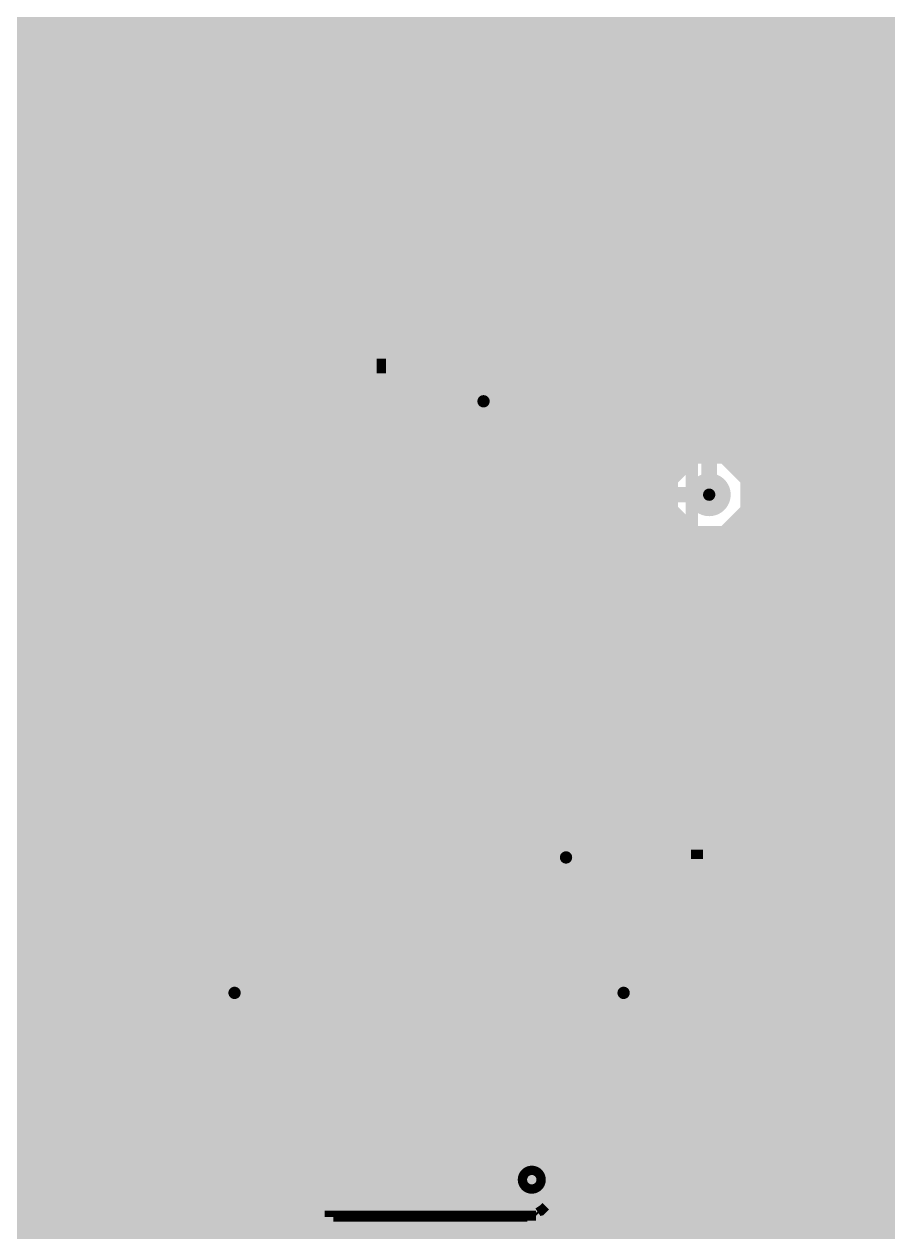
# Model space of a CAD drawing. Extents: x -5 to 208, y -5 to 206.
# Drawn here: x 129.92 to 144.01, y 145.33 to 165.03 of the extents above; entities that cross this region are included whole.
import ezdxf

# ---------------------------------------------------------------- set-up
doc = ezdxf.new("R2010")
doc.units = 0
doc.header["$MEASUREMENT"] = 0
doc.layers.get('0').update_dxf_attribs({"linetype": 'CONTINUOUS'})
for name, color, linetype in [('22-301-0_BOT', 7, 'CONTINUOUS'), ('22-301-0_DRD', 7, 'CONTINUOUS'), ('22-301-0_IN1', 1, 'CONTINUOUS'), ('22-301-0_IN2', 4, 'CONTINUOUS'), ('22-301-0_SMT', 5, 'CONTINUOUS'), ('22-301-0_SST', 10, 'CONTINUOUS'), ('22-301-0_TOP', 14, 'CONTINUOUS'), ('THRUHOLE_TAP', 11, 'CONTINUOUS')]:
    doc.layers.add(name, color=color, linetype=linetype)

# ---------------------------------------------------------------- blocks, each defined once
blk = doc.blocks.new('ROUND_66')
at = {"const_width": 0.35052}
blk.add_lwpolyline([(-0.17526, 0, 1), (0.17526, 0, 1)], format="xyb", close=True, dxfattribs=at)
blk = doc.blocks.new('ROUND_69')
at = {"const_width": 0.35052}
blk.add_lwpolyline([(-0.17526, 0, 1), (0.17526, 0, 1)], format="xyb", close=True, dxfattribs=at)
blk = doc.blocks.new('ROUND_70')
at = {"const_width": 0.35052}
blk.add_lwpolyline([(-0.17526, 0, 1), (0.17526, 0, 1)], format="xyb", close=True, dxfattribs=at)
blk = doc.blocks.new('RECTANGLE_4')
blk.add_solid([(0.63627, 0.51308), (0.63627, -0.51308), (-0.63627, 0.51308), (-0.63627, -0.51308)])
blk = doc.blocks.new('RECTANGLE_6')
blk.add_solid([(0.4826, 0.4064), (0.4826, -0.4064), (-0.4826, 0.4064), (-0.4826, -0.4064)])
blk = doc.blocks.new('RECTANGLE_10')
blk.add_solid([(0.9017, 0.508), (0.9017, -0.508), (-0.9017, 0.508), (-0.9017, -0.508)])
blk = doc.blocks.new('RECTANGLE_19')
blk.add_solid([(1.3716, 1.0795), (1.3716, -1.0795), (-1.3716, 1.0795), (-1.3716, -1.0795)])
blk = doc.blocks.new('RECTANGLE_25')
blk.add_solid([(1.5494, 1.14935), (1.5494, -1.14935), (-1.5494, 1.14935), (-1.5494, -1.14935)])
blk = doc.blocks.new('SQUARE_34')
blk.add_solid([(0.25019, 0.25019), (0.25019, -0.25019), (-0.25019, 0.25019), (-0.25019, -0.25019)])
blk = doc.blocks.new('RECTANGLE_37')
blk.add_solid([(0.508, 0.635), (0.508, -0.635), (-0.508, 0.635), (-0.508, -0.635)])
blk = doc.blocks.new('RECTANGLE_47')
blk.add_solid([(0.44958, 0.65024), (0.44958, -0.65024), (-0.44958, 0.65024), (-0.44958, -0.65024)])
blk = doc.blocks.new('ROUND_74')
at = {"const_width": 0.10033}
blk.add_lwpolyline([(-0.050164, 0, 1), (0.050164, 0, 1)], format="xyb", close=True, dxfattribs=at)

msp = doc.modelspace()

# ---------------------------------------------------------------- linework, layer by layer
at = {"layer": '22-301-0_BOT', "const_width": 0.254}
msp.add_lwpolyline([(141.097, 168.275), (141.097, 157.353)], dxfattribs=at)
at = {"layer": '22-301-0_DRD', "const_width": 0.254}
for points in [[(137.16, 159.512), (136.779, 159.131)], [(137.668, 159.512), (137.16, 159.512)], [(138.049, 159.131), (137.668, 159.512)], [(136.779, 159.131), (136.779, 158.623)], [(138.049, 158.623), (138.049, 159.131)], [(136.779, 158.623), (137.16, 158.242)], [(137.668, 158.242), (138.049, 158.623)], [(137.16, 158.242), (137.668, 158.242)], [(140.843, 157.988), (140.462, 157.607)], [(141.351, 157.988), (140.843, 157.988)], [(141.732, 157.607), (141.351, 157.988)], [(140.462, 157.607), (140.462, 157.099)], [(141.732, 157.099), (141.732, 157.607)], [(140.462, 157.099), (140.843, 156.718)], [(141.351, 156.718), (141.732, 157.099)], [(140.843, 156.718), (141.351, 156.718)], [(138.5062, 152.0698), (138.1252, 151.6888)], [(138.5062, 152.0698), (138.1252, 151.6888)], [(138.5062, 152.0698), (138.1252, 151.6888)], [(139.0142, 152.0698), (138.5062, 152.0698)], [(139.0142, 152.0698), (138.5062, 152.0698)], [(139.0142, 152.0698), (138.5062, 152.0698)], [(139.3952, 151.6888), (139.0142, 152.0698)], [(139.3952, 151.6888), (139.0142, 152.0698)], [(139.3952, 151.6888), (139.0142, 152.0698)], [(138.1252, 151.6888), (138.1252, 151.1808)], [(138.1252, 151.6888), (138.1252, 151.1808)], [(138.1252, 151.6888), (138.1252, 151.1808)], [(139.3952, 151.1808), (139.3952, 151.6888)], [(139.3952, 151.1808), (139.3952, 151.6888)], [(139.3952, 151.1808), (139.3952, 151.6888)], [(138.1252, 151.1808), (138.5062, 150.7998)], [(138.1252, 151.1808), (138.5062, 150.7998)], [(138.1252, 151.1808), (138.5062, 150.7998)], [(139.0142, 150.7998), (139.3952, 151.1808)], [(139.0142, 150.7998), (139.3952, 151.1808)], [(139.0142, 150.7998), (139.3952, 151.1808)], [(138.5062, 150.7998), (139.0142, 150.7998)], [(138.5062, 150.7998), (139.0142, 150.7998)], [(138.5062, 150.7998), (139.0142, 150.7998)], [(133.096, 149.86), (132.715, 149.479)], [(133.096, 149.86), (132.715, 149.479)], [(133.604, 149.86), (133.096, 149.86)], [(133.604, 149.86), (133.096, 149.86)], [(133.985, 149.479), (133.604, 149.86)], [(133.985, 149.479), (133.604, 149.86)], [(139.446, 149.86), (139.065, 149.479)], [(139.446, 149.86), (139.065, 149.479)], [(139.954, 149.86), (139.446, 149.86)], [(139.954, 149.86), (139.446, 149.86)], [(140.335, 149.479), (139.954, 149.86)], [(140.335, 149.479), (139.954, 149.86)], [(132.715, 149.479), (132.715, 148.971)], [(132.715, 149.479), (132.715, 148.971)], [(133.985, 148.971), (133.985, 149.479)], [(133.985, 148.971), (133.985, 149.479)], [(139.065, 149.479), (139.065, 148.971)], [(139.065, 149.479), (139.065, 148.971)], [(140.335, 148.971), (140.335, 149.479)], [(140.335, 148.971), (140.335, 149.479)], [(132.715, 148.971), (133.096, 148.59)], [(132.715, 148.971), (133.096, 148.59)], [(133.604, 148.59), (133.985, 148.971)], [(133.604, 148.59), (133.985, 148.971)], [(139.065, 148.971), (139.446, 148.59)], [(139.065, 148.971), (139.446, 148.59)], [(139.954, 148.59), (140.335, 148.971)], [(139.954, 148.59), (140.335, 148.971)], [(133.096, 148.59), (133.604, 148.59)], [(133.096, 148.59), (133.604, 148.59)], [(139.446, 148.59), (139.954, 148.59)], [(139.446, 148.59), (139.954, 148.59)]]:
    msp.add_lwpolyline(points, dxfattribs=at)
at = {"layer": '22-301-0_IN1', "const_width": 0.254}
for points in [[(129.921, 166.37), (129.921, 130.61188)], [(130.1496, 166.37), (130.1496, 130.55346)], [(130.3782, 166.37), (130.3782, 130.44678)], [(130.6068, 166.37), (130.6068, 130.27914)], [(130.8354, 166.37), (130.8354, 130.00482)], [(131.064, 166.37), (131.064, 121.412)], [(131.2926, 166.37), (131.2926, 121.412)], [(131.5212, 166.37), (131.5212, 136.65708)], [(131.7498, 166.37), (131.7498, 136.86536)], [(131.9784, 166.37), (131.9784, 136.94156)], [(132.207, 166.37), (132.207, 136.93902)], [(132.4356, 166.37), (132.4356, 136.85012)], [(132.6642, 166.37), (132.6642, 136.61898)], [(132.8928, 166.37), (132.8928, 130.58902)], [(133.1214, 166.37), (133.1214, 130.62458)], [(133.35, 166.37), (133.35, 130.62204)], [(133.5786, 166.37), (133.5786, 130.57632)], [(133.8072, 166.37), (133.8072, 130.48742)], [(134.0358, 166.37), (134.0358, 130.3401)], [(134.2644, 166.37), (134.2644, 130.10896)], [(134.493, 166.37), (134.493, 129.64414)], [(134.7216, 166.37), (134.7216, 121.412)], [(134.9502, 166.37), (134.9502, 121.412)], [(135.1788, 166.37), (135.1788, 121.412)], [(135.4074, 166.37), (135.4074, 129.5654)], [(135.636, 166.37), (135.636, 130.08356)], [(135.8646, 166.37), (135.8646, 136.43102)], [(136.0932, 166.37), (136.0932, 136.79678)], [(136.3218, 166.37), (136.3218, 136.9187)], [(136.5504, 166.37), (136.5504, 136.94918)], [(136.779, 166.37), (136.779, 136.90092)], [(137.0076, 166.37), (137.0076, 136.74852)], [(137.2362, 166.37), (137.2362, 130.52044)], [(137.4648, 166.37), (137.4648, 130.39344)], [(137.6934, 166.37), (137.6934, 130.19278)], [(137.922, 166.37), (137.922, 129.8448)], [(138.1506, 166.37), (138.1506, 121.412)], [(138.3792, 166.37), (138.3792, 121.412)], [(138.6078, 166.37), (138.6078, 121.412)], [(138.8364, 166.37), (138.8364, 121.412)], [(139.065, 166.37), (139.065, 121.412)], [(139.2936, 166.37), (139.2936, 121.412)], [(139.5222, 166.37), (139.5222, 121.412)], [(139.7508, 166.37), (139.7508, 121.412)], [(139.9794, 166.37), (139.9794, 121.412)], [(140.208, 166.37), (140.208, 121.412)], [(140.4366, 166.37), (140.4366, 157.51302)], [(140.6652, 166.37), (140.6652, 157.87878)], [(140.8938, 166.37), (140.8938, 158.0007)], [(141.1224, 166.37), (141.1224, 158.03118)], [(141.351, 166.37), (141.351, 157.98292)], [(141.5796, 166.37), (141.5796, 157.83052)], [(141.8082, 166.37), (141.8082, 121.412)], [(142.0368, 166.37), (142.0368, 121.412)], [(142.2654, 166.37), (142.2654, 121.412)], [(142.494, 166.37), (142.494, 121.412)], [(142.7226, 166.37), (142.7226, 121.412)], [(142.9512, 166.37), (142.9512, 121.412)], [(143.1798, 166.37), (143.1798, 121.412)], [(143.4084, 166.37), (143.4084, 121.412)], [(143.637, 166.37), (143.637, 121.412)], [(143.8656, 166.37), (143.8656, 121.412)], [(144.0942, 166.37), (144.0942, 121.412)], [(176.149, 165.0746), (93.71076, 165.0746)], [(176.149, 164.846), (107.5563, 164.846)], [(176.149, 164.6174), (107.85856, 164.6174)], [(176.149, 164.3888), (107.97032, 164.3888)], [(203.23302, 164.1602), (107.99318, 164.1602)], [(203.00188, 163.9316), (107.93476, 163.9316)], [(202.91298, 163.703), (107.76712, 163.703)], [(202.9079, 163.4744), (80.645, 163.4744)], [(202.98664, 163.2458), (80.645, 163.2458)], [(203.19238, 163.0172), (80.645, 163.0172)], [(204.47, 162.7886), (80.645, 162.7886)], [(204.47, 162.56), (80.645, 162.56)], [(204.47, 162.3314), (80.645, 162.3314)], [(204.47, 162.1028), (80.645, 162.1028)], [(204.47, 161.8742), (80.645, 161.8742)], [(204.47, 161.6456), (80.645, 161.6456)], [(204.47, 161.417), (80.645, 161.417)], [(204.47, 161.1884), (80.645, 161.1884)], [(204.47, 160.9598), (116.08308, 160.9598)], [(204.47, 160.7312), (121.88698, 160.7312)], [(204.47, 160.5026), (122.11812, 160.5026)], [(204.47, 160.274), (122.20702, 160.274)], [(204.47, 160.0454), (122.20956, 160.0454)], [(204.47, 159.8168), (122.13336, 159.8168)], [(204.47, 159.5882), (121.92508, 159.5882)], [(204.47, 159.3596), (80.645, 159.3596)], [(204.47, 159.131), (91.1733, 159.131)], [(204.47, 158.9024), (91.47556, 158.9024)], [(191.38138, 158.6738), (116.1923, 158.6738)], [(191.17564, 158.4452), (116.50726, 158.4452)], [(191.0969, 158.2166), (116.69522, 158.2166)], [(140.85316, 157.988), (116.81714, 157.988)], [(191.10198, 157.988), (141.3383, 157.988)], [(140.5509, 157.7594), (116.88572, 157.7594)], [(191.19088, 157.7594), (141.64056, 157.7594)], [(140.43914, 157.5308), (116.91366, 157.5308)], [(191.42202, 157.5308), (141.75232, 157.5308)], [(140.41882, 157.3022), (116.9035, 157.3022)], [(140.4366, 157.19044), (140.4366, 121.412)], [(204.47, 157.3022), (141.77518, 157.3022)], [(140.47724, 157.0736), (116.8527, 157.0736)], [(204.47, 157.0736), (141.71676, 157.0736)], [(140.64488, 156.845), (116.75618, 156.845)], [(140.6652, 156.82722), (140.6652, 121.412)], [(141.351, 156.72308), (141.351, 121.412)], [(204.47, 156.845), (141.54912, 156.845)], [(141.5796, 156.87294), (141.5796, 121.412)], [(204.47, 156.6164), (119.03964, 156.6164)], [(140.8938, 156.70276), (140.8938, 121.412)], [(141.1224, 156.67228), (141.1224, 121.412)], [(204.47, 156.3878), (119.22506, 156.3878)], [(204.47, 156.1592), (119.29364, 156.1592)], [(204.47, 155.9306), (119.28094, 155.9306)], [(204.47, 155.702), (119.18188, 155.702)], [(204.47, 155.4734), (118.91772, 155.4734)], [(204.47, 155.2448), (116.88064, 155.2448)], [(204.47, 155.0162), (116.91366, 155.0162)], [(204.47, 154.7876), (116.90604, 154.7876)], [(204.47, 154.559), (116.86032, 154.559)], [(204.47, 154.3304), (116.76888, 154.3304)], [(204.47, 154.1018), (116.6241, 154.1018)], [(204.47, 153.8732), (116.39042, 153.8732)], [(204.47, 153.6446), (115.93576, 153.6446)], [(204.47, 153.416), (106.7943, 153.416)], [(204.47, 153.1874), (80.645, 153.1874)], [(204.47, 152.9588), (80.645, 152.9588)], [(204.47, 152.7302), (80.645, 152.7302)], [(204.47, 152.5016), (111.09452, 152.5016)], [(204.47, 152.273), (111.24692, 152.273)], [(204.47, 152.0444), (111.29518, 152.0444)], [(204.47, 151.8158), (111.2647, 151.8158)], [(204.47, 151.5872), (111.14278, 151.5872)], [(204.47, 151.3586), (110.77702, 151.3586)], [(204.47, 151.13), (96.95688, 151.13)], [(204.47, 150.9014), (97.05594, 150.9014)], [(204.47, 150.6728), (97.06864, 150.6728)], [(204.47, 150.4442), (97.00006, 150.4442)], [(204.47, 150.2156), (118.71452, 150.2156)], [(204.47, 149.987), (118.86692, 149.987)], [(204.47, 149.7584), (118.91518, 149.7584)], [(204.47, 149.5298), (118.8847, 149.5298)], [(204.47, 149.3012), (118.76278, 149.3012)], [(204.47, 149.0726), (118.39702, 149.0726)], [(204.47, 148.844), (117.63502, 148.844)], [(204.47, 148.6154), (117.54612, 148.6154)], [(204.47, 148.3868), (117.31498, 148.3868)], [(204.47, 148.1582), (111.29518, 148.1582)], [(204.47, 147.9296), (120.74652, 147.9296)], [(204.47, 147.701), (120.89892, 147.701)], [(204.47, 147.4724), (120.94718, 147.4724)], [(204.47, 147.2438), (120.9167, 147.2438)], [(204.47, 147.0152), (120.79478, 147.0152)], [(204.47, 146.7866), (120.42902, 146.7866)], [(204.47, 146.558), (113.82502, 146.558)], [(204.47, 146.3294), (119.92102, 146.3294)], [(204.47, 146.1008), (120.28678, 146.1008)], [(204.47, 145.8722), (120.4087, 145.8722)], [(204.47, 145.6436), (120.43918, 145.6436)], [(204.47, 145.415), (120.39092, 145.415)]]:
    msp.add_lwpolyline(points, dxfattribs=at)
for points in [[(141.097, 158.03372, 0.4142136), (140.41628, 157.353)], [(141.77772, 157.353, 0.4142136), (141.097, 158.03372)], [(140.41628, 157.353, 0.4142136), (141.097, 156.67228)], [(141.097, 156.67228, 0.4142136), (141.77772, 157.353)]]:
    msp.add_lwpolyline(points, format="xyb", dxfattribs=at)
at = {"layer": '22-301-0_IN2', "const_width": 0.254}
for points in [[(107.315, 164.211), (114.173, 164.211), (114.681, 164.719), (164.465, 164.719), (166.37, 166.624), (168.402, 166.624)], [(203.33716, 164.211), (114.81816, 164.211)], [(164.465, 164.2618), (114.86896, 164.2618)], [(129.921, 164.2618), (129.921, 130.61188)], [(130.1496, 164.2618), (130.1496, 130.55346)], [(130.3782, 164.2618), (130.3782, 130.44678)], [(130.6068, 164.2618), (130.6068, 130.27914)], [(130.8354, 164.2618), (130.8354, 130.00482)], [(131.064, 164.2618), (131.064, 121.539)], [(131.2926, 164.2618), (131.2926, 121.539)], [(131.5212, 164.2618), (131.5212, 136.65708)], [(131.7498, 164.2618), (131.7498, 136.86536)], [(131.9784, 164.2618), (131.9784, 136.94156)], [(132.207, 164.2618), (132.207, 136.93902)], [(132.4356, 164.2618), (132.4356, 136.85012)], [(132.6642, 164.2618), (132.6642, 136.61898)], [(132.8928, 164.2618), (132.8928, 130.58902)], [(133.1214, 164.2618), (133.1214, 130.62458)], [(133.35, 164.2618), (133.35, 130.62204)], [(133.5786, 164.2618), (133.5786, 130.57632)], [(133.8072, 164.2618), (133.8072, 130.48742)], [(134.0358, 164.2618), (134.0358, 130.3401)], [(134.2644, 164.2618), (134.2644, 130.10896)], [(134.493, 164.2618), (134.493, 129.64414)], [(134.7216, 164.2618), (134.7216, 121.539)], [(134.9502, 164.2618), (134.9502, 121.539)], [(135.1788, 164.2618), (135.1788, 121.539)], [(135.4074, 164.2618), (135.4074, 129.5654)], [(135.636, 164.2618), (135.636, 130.08356)], [(135.8646, 164.2618), (135.8646, 136.43102)], [(136.0932, 164.2618), (136.0932, 136.79678)], [(136.3218, 164.2618), (136.3218, 136.9187)], [(136.5504, 164.2618), (136.5504, 136.94918)], [(136.779, 164.2618), (136.779, 136.90092)], [(137.0076, 164.2618), (137.0076, 136.74852)], [(137.2362, 164.2618), (137.2362, 130.52044)], [(137.4648, 164.2618), (137.4648, 130.39344)], [(137.6934, 164.2618), (137.6934, 130.19278)], [(137.922, 164.2618), (137.922, 129.8448)], [(138.1506, 164.2618), (138.1506, 121.539)], [(138.3792, 164.2618), (138.3792, 121.539)], [(138.6078, 164.2618), (138.6078, 121.539)], [(138.8364, 164.2618), (138.8364, 121.539)], [(139.065, 164.2618), (139.065, 121.539)], [(139.2936, 164.2618), (139.2936, 121.539)], [(139.5222, 164.2618), (139.5222, 121.539)], [(139.7508, 164.2618), (139.7508, 121.539)], [(139.9794, 164.2618), (139.9794, 121.539)], [(140.208, 164.2618), (140.208, 121.539)], [(140.4366, 164.2618), (140.4366, 157.51302)], [(140.6652, 164.2618), (140.6652, 157.87878)], [(140.8938, 164.2618), (140.8938, 158.0007)], [(141.1224, 164.2618), (141.1224, 158.03118)], [(141.351, 164.2618), (141.351, 157.98292)], [(141.5796, 164.2618), (141.5796, 157.83052)], [(141.8082, 164.2618), (141.8082, 121.539)], [(142.0368, 164.2618), (142.0368, 121.539)], [(142.2654, 164.2618), (142.2654, 121.539)], [(142.494, 164.2618), (142.494, 121.539)], [(142.7226, 164.2618), (142.7226, 121.539)], [(142.9512, 164.2618), (142.9512, 121.539)], [(143.1798, 164.2618), (143.1798, 121.539)], [(143.4084, 164.2618), (143.4084, 121.539)], [(143.637, 164.2618), (143.637, 121.539)], [(143.8656, 164.2618), (143.8656, 121.539)], [(144.0942, 164.2618), (144.0942, 121.539)], [(203.0349, 163.9824), (114.58956, 163.9824)], [(202.92314, 163.7538), (114.173, 163.7538)], [(202.90282, 163.5252), (93.17736, 163.5252)], [(202.96124, 163.2966), (92.94876, 163.2966)], [(203.12888, 163.068), (92.72016, 163.068)], [(204.47, 162.8394), (92.49156, 162.8394)], [(204.47, 162.6108), (92.26296, 162.6108)], [(204.47, 162.3822), (92.03436, 162.3822)], [(204.47, 162.1536), (91.80576, 162.1536)], [(204.47, 161.925), (91.57716, 161.925)], [(204.47, 161.6964), (91.34856, 161.6964)], [(204.47, 161.4678), (91.11996, 161.4678)], [(204.47, 161.2392), (90.97264, 161.2392)], [(204.47, 161.0106), (115.99672, 161.0106)], [(204.47, 160.782), (121.7803, 160.782)], [(204.47, 160.5534), (122.08256, 160.5534)], [(204.47, 160.3248), (122.19432, 160.3248)], [(204.47, 160.0962), (122.21718, 160.0962)], [(204.47, 159.8676), (122.15876, 159.8676)], [(204.47, 159.639), (121.99112, 159.639)], [(204.47, 159.4104), (121.44756, 159.4104)], [(204.47, 159.1818), (121.031, 159.1818)], [(204.47, 158.9532), (117.40896, 158.9532)], [(191.46774, 158.7246), (117.63756, 158.7246)], [(191.20612, 158.496), (117.86616, 158.496)], [(191.10706, 158.2674), (118.09476, 158.2674)], [(191.09436, 158.0388), (118.32336, 158.0388)], [(140.59408, 157.8102), (118.55196, 157.8102)], [(191.16294, 157.8102), (141.59992, 157.8102)], [(140.45692, 157.5816), (118.78056, 157.5816)], [(191.34836, 157.5816), (141.73708, 157.5816)], [(140.41628, 157.353), (118.99646, 157.353)], [(204.47, 157.353), (141.77772, 157.353)], [(140.45692, 157.1244), (119.0752, 157.1244)], [(140.4366, 157.19044), (140.4366, 121.539)], [(204.47, 157.1244), (141.73708, 157.1244)], [(140.59408, 156.8958), (119.0752, 156.8958)], [(140.6652, 156.82722), (140.6652, 121.539)], [(141.351, 156.72308), (141.351, 121.539)], [(141.5796, 156.87294), (141.5796, 121.539)], [(204.47, 156.8958), (141.59992, 156.8958)], [(204.47, 156.6672), (119.0752, 156.6672)], [(140.8938, 156.70276), (140.8938, 121.539)], [(141.1224, 156.67228), (141.1224, 121.539)], [(204.47, 156.4386), (119.19712, 156.4386)], [(204.47, 156.21), (119.28602, 156.21)], [(204.47, 155.9814), (119.28856, 155.9814)], [(204.47, 155.7528), (119.21236, 155.7528)], [(204.47, 155.5242), (119.00408, 155.5242)], [(204.47, 155.2956), (116.86794, 155.2956)], [(204.47, 155.067), (116.90858, 155.067)], [(204.47, 154.8384), (116.91112, 154.8384)], [(204.47, 154.6098), (116.87556, 154.6098)], [(204.47, 154.3812), (116.79428, 154.3812)], [(204.47, 154.1526), (116.6622, 154.1526)], [(204.47, 153.924), (116.45392, 153.924)], [(204.47, 153.6954), (116.08308, 153.6954)], [(204.47, 153.4668), (111.69396, 153.4668)], [(204.47, 153.2382), (111.46536, 153.2382)], [(204.47, 153.0096), (111.23676, 153.0096)], [(204.47, 152.781), (111.00816, 152.781)], [(204.47, 152.5524), (111.03864, 152.5524)], [(204.47, 152.3238), (111.22406, 152.3238)], [(204.47, 152.0952), (111.29264, 152.0952)], [(204.47, 151.8666), (111.27994, 151.8666)], [(204.47, 151.638), (111.18088, 151.638)], [(204.47, 151.4094), (110.91672, 151.4094)], [(204.47, 151.1808), (98.73996, 151.1808)], [(204.47, 150.9522), (98.51136, 150.9522)], [(204.47, 150.7236), (98.28276, 150.7236)], [(204.47, 150.495), (118.12016, 150.495)], [(204.47, 150.2664), (118.65864, 150.2664)], [(204.47, 150.0378), (118.84406, 150.0378)], [(204.47, 149.8092), (118.91264, 149.8092)], [(204.47, 149.5806), (118.89994, 149.5806)], [(204.47, 149.352), (118.80088, 149.352)], [(204.47, 149.1234), (118.53672, 149.1234)], [(204.47, 148.8948), (117.64264, 148.8948)], [(204.47, 148.6662), (117.57406, 148.6662)], [(204.47, 148.4376), (117.38864, 148.4376)], [(204.47, 148.209), (111.29772, 148.209)], [(204.47, 147.9804), (120.69064, 147.9804)], [(204.47, 147.7518), (120.87606, 147.7518)], [(204.47, 147.5232), (120.94464, 147.5232)], [(204.47, 147.2946), (120.93194, 147.2946)], [(204.47, 147.066), (120.83288, 147.066)], [(204.47, 146.8374), (120.56872, 146.8374)], [(204.47, 146.6088), (120.07596, 146.6088)], [(204.47, 146.3802), (119.84736, 146.3802)], [(204.47, 146.1516), (120.23852, 146.1516)], [(204.47, 145.923), (120.39092, 145.923)], [(204.47, 145.6944), (120.43918, 145.6944)], [(204.47, 145.4658), (120.4087, 145.4658)], [(204.47, 145.2372), (120.28678, 145.2372)]]:
    msp.add_lwpolyline(points, dxfattribs=at)
for points in [[(141.097, 158.03372, 0.4142136), (140.41628, 157.353)], [(141.77772, 157.353, 0.4142136), (141.097, 158.03372)], [(140.41628, 157.353, 0.4142136), (141.097, 156.67228)], [(141.097, 156.67228, 0.4142136), (141.77772, 157.353)]]:
    msp.add_lwpolyline(points, format="xyb", dxfattribs=at)
at = {"layer": '22-301-0_SMT', "const_width": 0.254}
for points in [[(141.1605, 151.34082), (141.1605, 149.03958)], [(141.859, 151.34082), (141.1605, 151.34082)], [(141.2621, 151.34082), (141.2621, 149.03958)], [(141.4907, 151.34082), (141.4907, 149.03958)], [(141.7193, 151.34082), (141.7193, 149.03958)], [(141.859, 151.34082), (141.859, 150.04034)], [(141.859, 151.19858), (141.1605, 151.19858)], [(141.859, 150.96998), (141.1605, 150.96998)], [(141.859, 150.74138), (141.1605, 150.74138)], [(141.859, 150.51278), (141.1605, 150.51278)], [(141.859, 150.28418), (141.1605, 150.28418)], [(141.859, 150.05558), (141.1605, 150.05558)], [(142.85976, 150.04034), (141.859, 150.04034)], [(141.9479, 150.04034), (141.9479, 149.03958)], [(142.1765, 150.04034), (142.1765, 149.03958)], [(142.4051, 150.04034), (142.4051, 149.03958)], [(142.6337, 150.04034), (142.6337, 149.03958)], [(142.85976, 150.04034), (142.85976, 149.03958)], [(142.85976, 149.82698), (141.1605, 149.82698)], [(142.85976, 149.59838), (141.1605, 149.59838)], [(142.85976, 149.36978), (141.1605, 149.36978)], [(142.85976, 149.14118), (141.1605, 149.14118)], [(142.85976, 149.03958), (141.1605, 149.03958)], [(142.85976, 148.14042), (141.1605, 148.14042), (141.1605, 145.83918)], [(141.2621, 148.14042), (141.2621, 145.83918)], [(141.4907, 148.14042), (141.4907, 145.83918)], [(141.7193, 148.14042), (141.7193, 145.83918)], [(141.9479, 148.14042), (141.9479, 147.13966)], [(142.1765, 148.14042), (142.1765, 147.13966)], [(142.4051, 148.14042), (142.4051, 147.13966)], [(142.6337, 148.14042), (142.6337, 147.13966)], [(142.85976, 148.14042), (142.85976, 147.13966)], [(142.85976, 147.99818), (141.1605, 147.99818)], [(142.85976, 147.76958), (141.1605, 147.76958)], [(142.85976, 147.54098), (141.1605, 147.54098)], [(142.85976, 147.31238), (141.1605, 147.31238)], [(141.859, 147.08378), (141.1605, 147.08378)], [(141.859, 147.13966), (141.859, 145.83918)], [(142.85976, 147.13966), (141.859, 147.13966)], [(141.859, 146.85518), (141.1605, 146.85518)], [(141.859, 146.62658), (141.1605, 146.62658)], [(141.859, 146.39798), (141.1605, 146.39798)], [(141.859, 146.16938), (141.1605, 146.16938)], [(141.859, 145.94078), (141.1605, 145.94078)], [(141.859, 145.83918), (141.1605, 145.83918)]]:
    msp.add_lwpolyline(points, dxfattribs=at)
at = {"layer": '22-301-0_SST'}
for points, const_width in [([(132.4864, 162.179), (132.4864, 165.989), (135.509, 165.989), (135.509, 161.6456), (133.0198, 161.6456), (132.4864, 162.179)], 0.20066), ([(142.94866, 164.28466), (143.96466, 164.28466), (143.96466, 163.81222)], 0.1524), ([(143.45666, 163.92906), (143.45666, 164.28466)], 0.1524), ([(143.45666, 163.44646), (143.45666, 163.09086), (143.62684, 162.97402), (143.79448, 162.97402), (143.96466, 163.09086), (143.96466, 163.44646), (142.94866, 163.44646)], 0.1524), ([(143.45666, 163.15182), (142.94866, 162.97402)], 0.1524), ([(143.11884, 162.60826), (142.94866, 162.49142), (142.94866, 162.25266), (143.11884, 162.13582), (143.28648, 162.13582), (143.62684, 162.37204), (143.96466, 162.13582), (143.96466, 162.60826)], 0.1524), ([(130.28676, 161.3662), (130.28676, 161.0106), (130.45694, 160.89122), (130.62712, 160.89122), (130.79476, 161.0106), (130.79476, 161.3662), (129.77876, 161.3662)], 0.1524), ([(136.25576, 161.3662), (136.25576, 161.0106), (136.42594, 160.89122), (136.59612, 160.89122), (136.76376, 161.0106), (136.76376, 161.3662), (135.74776, 161.3662)], 0.1524), ([(130.28676, 161.06902), (129.77876, 160.89122)], 0.1524), ([(136.25576, 161.06902), (135.74776, 160.89122)], 0.1524), ([(131.63042, 160.73628), (131.63042, 160.38068), (131.79806, 160.2613), (131.96824, 160.2613), (132.13842, 160.38068), (132.13842, 160.73628), (131.12242, 160.73628)], 0.1524), ([(141.71168, 152.84958), (140.81252, 152.84958), (140.81252, 160.84042), (141.71168, 160.84042)], 0.20066), ([(129.77876, 160.40862), (130.79476, 160.05302), (130.79476, 160.528)], 0.1524), ([(132.65404, 160.54832), (132.31368, 160.54832)], 0.1524), ([(132.40512, 160.65246), (132.40512, 160.32734)], 0.1524), ([(132.54228, 160.66008), (132.54228, 160.31972)], 0.1524), ([(135.74776, 160.40862), (136.76376, 160.05302), (136.76376, 160.528)], 0.1524), ([(131.63042, 160.4391), (131.12242, 160.2613)], 0.1524), ([(132.64642, 160.41116), (132.3213, 160.41116)], 0.1524), ([(138.41984, 160.23336), (138.2522, 160.17494), (138.2522, 159.93618), (138.41984, 159.87776), (138.59002, 159.75838), (139.09802, 159.75838), (139.2682, 159.81934), (139.2682, 160.17494), (139.09802, 160.23336), (138.41984, 160.23336)], 0.1524), ([(138.59002, 159.99714), (138.2522, 159.75838)], 0.1524), ([(131.63042, 159.83966), (131.63042, 159.48406), (131.46024, 159.4231), (131.29006, 159.4231), (131.12242, 159.48406), (131.12242, 159.83966), (131.29006, 159.89808), (131.46024, 159.89808), (132.13842, 159.66186)], 0.1524), ([(129.94894, 159.6898), (129.77876, 159.57042), (129.77876, 159.3342), (129.94894, 159.21482), (130.11912, 159.21482), (130.45694, 159.45104), (130.79476, 159.21482), (130.79476, 159.6898)], 0.1524), ([(135.74776, 159.3342), (135.74776, 159.57042)], 0.1524), ([(135.74776, 159.45104), (136.76376, 159.45104), (136.59612, 159.57042)], 0.1524), ([(138.41984, 159.39516), (138.2522, 159.27578), (138.2522, 159.03956), (138.41984, 158.92018), (138.59002, 158.92018), (138.92784, 159.15894), (139.2682, 158.92018), (139.2682, 159.39516)], 0.1524), ([(131.63042, 158.64586), (131.63042, 159.00146), (131.79806, 159.05988), (131.96824, 159.05988), (132.13842, 159.00146), (132.13842, 158.64586), (131.96824, 158.5849), (131.79806, 158.5849), (131.12242, 158.82366)], 0.1524), ([(130.302, 153.543), (127.508, 153.543), (127.508, 158.877), (130.302, 158.877), (130.302, 153.543)], 0.1524), ([(136.017, 153.543), (133.223, 153.543), (133.223, 158.877), (136.017, 158.877), (136.017, 153.543)], 0.1524), ([(140.462, 158.496), (136.398, 158.496), (136.398, 153.924), (138.176, 153.924), (138.43, 154.178), (138.684, 153.924), (140.462, 153.924), (140.462, 158.496)], 0.1524), ([(132.2705, 155.3845), (132.2705, 158.3055), (130.6322, 158.3055), (130.6322, 155.3845), (132.2705, 155.3845)], 0.1524), ([(130.87096, 155.20162), (130.87096, 154.84602), (131.20878, 154.72918), (131.54914, 154.72918), (131.88696, 154.84602), (131.88696, 155.20162)], 0.1524), ([(130.87096, 155.1432), (131.88696, 155.1432)], 0.1524), ([(130.87096, 153.9494), (130.87096, 154.36342), (131.88696, 154.36342)], 0.1524), ([(139.65936, 153.28138), (139.65936, 153.75382)], 0.1524), ([(131.37896, 153.16962), (131.37896, 153.52522), (131.54914, 153.58618), (131.71678, 153.58618), (131.88696, 153.52522), (131.88696, 153.16962), (131.71678, 153.1112), (131.54914, 153.1112), (130.87096, 153.34742)], 0.1524), ([(138.64336, 153.5176), (139.65936, 153.5176)], 0.1524), ([(132.08, 149.352), (130.81, 149.352), (130.556, 149.606), (130.556, 152.908), (132.334, 152.908), (132.334, 149.606), (132.08, 149.352)], 0.1524), ([(138.52144, 147.03044), (138.52398, 151.384), (138.52398, 153.0223), (134.52602, 153.0223), (134.5184, 145.8976), (134.9756, 145.4404), (138.176, 145.4404), (138.5316, 145.8722), (138.52144, 147.03044)], 0.1524), ([(139.65936, 152.44318), (139.32154, 152.44318), (138.64336, 152.6794), (139.32154, 152.91562), (139.65936, 152.91562)], 0.1524), ([(140.90142, 151.48306), (140.90142, 152.32888), (140.80236, 152.18918)], 0.1524), ([(140.3477, 151.48306), (140.00226, 151.48306), (140.00226, 152.32888)], 0.1524), ([(141.35354, 151.62276), (141.4018, 151.48306), (141.69898, 151.48306), (141.74724, 151.62276), (141.74724, 151.9047), (141.64818, 152.04694), (141.35354, 152.04694), (141.35354, 152.32888), (141.74724, 152.32888)], 0.1524), ([(139.48918, 151.60498), (139.65936, 151.6634), (139.65936, 152.019), (139.48918, 152.07742), (139.32154, 152.07742), (139.15136, 152.019), (139.15136, 151.6634), (138.98118, 151.60498), (138.81354, 151.60498), (138.64336, 151.6634), (138.64336, 152.019), (138.81354, 152.07742)], 0.1524), ([(140.99794, 151.48306), (140.80236, 151.48306)], 0.1524), ([(133.32206, 150.8633), (133.15442, 150.92426), (133.15442, 151.27986), (133.32206, 151.33828), (134.00024, 151.33828), (134.17042, 151.27986), (134.17042, 150.92426), (134.00024, 150.8633)], 0.1524), ([(138.98118, 150.76678), (138.98118, 151.23922), (139.65936, 151.003), (139.65936, 150.88362), (138.64336, 150.88362)], 0.1524), ([(146.00936, 151.08936), (141.01064, 151.08936), (141.01064, 146.09064), (146.00936, 146.09064), (146.00936, 151.08936)], 0.1524), ([(132.334, 150.876), (130.556, 150.876)], 0.1524), ([(133.49224, 150.0251), (133.49224, 150.50008), (134.17042, 150.26386), (134.17042, 150.14448), (133.15442, 150.14448)], 0.1524), ([(138.64336, 150.28418), (139.65936, 149.92858), (139.65936, 150.40102)], 0.1524), ([(133.32206, 149.66188), (133.15442, 149.5425), (133.15442, 149.30628), (133.32206, 149.1869), (133.49224, 149.1869), (133.83006, 149.42566), (134.17042, 149.1869), (134.17042, 149.66188)], 0.1524), ([(130.6195, 148.7805), (130.6195, 145.8595), (132.2578, 145.8595), (132.2578, 148.7805), (130.6195, 148.7805)], 0.1524), ([(134.1755, 145.8595), (134.1755, 148.7805), (132.5372, 148.7805), (132.5372, 145.8595), (134.1755, 145.8595)], 0.1524), ([(140.5255, 145.8595), (140.5255, 148.7805), (138.8872, 148.7805), (138.8872, 145.8595), (140.5255, 145.8595)], 0.1524), ([(138.4808, 148.4122), (134.5438, 148.4122)], 0.1524), ([(138.32586, 146.26336), (138.0744, 146.26336)], 0.1524), ([(138.1506, 146.31924), (138.1506, 146.03222)], 0.1524), ([(138.28776, 146.30146), (138.28776, 146.05)], 0.1524), ([(138.34364, 146.1262), (138.05662, 146.1262)], 0.1524), ([(131.35864, 144.86382), (131.35864, 145.71218), (131.26212, 145.56994)], 0.1524), ([(138.43, 145.7452), (138.3284, 145.6436)], 0.1524), ([(138.43, 145.7452), (138.3792, 145.6944)], 0.1524), ([(130.80746, 144.86382), (130.46202, 144.86382), (130.46202, 145.71218)], 0.1524), ([(131.8133, 145.00606), (131.91236, 144.86382), (132.10794, 144.86382), (132.207, 145.00606), (132.207, 145.14576), (132.00888, 145.4277), (132.207, 145.71218), (131.8133, 145.71218)], 0.1524), ([(138.303, 145.669), (134.7978, 145.669), (134.9756, 145.4912)], 0.1524), ([(138.25982, 145.5928), (134.874, 145.5928)], 0.1524), ([(134.8994, 145.669), (134.8994, 145.5674)], 0.1524), ([(135.03656, 145.669), (135.03656, 145.4912)], 0.1524), ([(135.17372, 145.669), (135.17372, 145.4912)], 0.1524), ([(135.31088, 145.669), (135.31088, 145.4912)], 0.1524), ([(135.44804, 145.669), (135.44804, 145.4912)], 0.1524), ([(135.5852, 145.669), (135.5852, 145.4912)], 0.1524), ([(135.72236, 145.669), (135.72236, 145.4912)], 0.1524), ([(135.85952, 145.669), (135.85952, 145.4912)], 0.1524), ([(135.99668, 145.669), (135.99668, 145.4912)], 0.1524), ([(136.13384, 145.669), (136.13384, 145.4912)], 0.1524), ([(136.271, 145.669), (136.271, 145.4912)], 0.1524), ([(136.40816, 145.669), (136.40816, 145.4912)], 0.1524), ([(136.54532, 145.669), (136.54532, 145.4912)], 0.1524), ([(136.68248, 145.669), (136.68248, 145.4912)], 0.1524), ([(136.81964, 145.669), (136.81964, 145.4912)], 0.1524), ([(136.9568, 145.669), (136.9568, 145.4912)], 0.1524), ([(137.09396, 145.669), (137.09396, 145.4912)], 0.1524), ([(137.23112, 145.669), (137.23112, 145.4912)], 0.1524), ([(137.36828, 145.669), (137.36828, 145.4912)], 0.1524), ([(137.50544, 145.669), (137.50544, 145.4912)], 0.1524), ([(137.6426, 145.669), (137.6426, 145.4912)], 0.1524), ([(137.77976, 145.669), (137.77976, 145.4912)], 0.1524), ([(137.91692, 145.669), (137.91692, 145.4912)], 0.1524), ([(138.05408, 145.669), (138.05408, 145.4912)], 0.1524), ([(138.303, 145.6436), (138.176, 145.4912)], 0.1524), ([(138.19124, 145.669), (138.19124, 145.50898)], 0.1524), ([(138.3792, 145.6944), (138.303, 145.6436)], 0.1524), ([(138.303, 145.669), (138.3284, 145.6436)], 0.1524), ([(138.176, 145.4912), (134.9756, 145.4912)], 0.1524), ([(138.811, 145.1102), (138.6713, 145.161), (138.6713, 145.45818), (138.811, 145.50644), (139.37742, 145.50644), (139.51712, 145.45818), (139.51712, 145.161), (139.37742, 145.1102)], 0.1524), ([(145.70456, 145.50644), (141.351, 145.50898), (139.7127, 145.50898), (139.7127, 141.51102), (146.8374, 141.5034), (147.2946, 141.9606), (147.2946, 145.161), (146.8628, 145.5166), (145.70456, 145.50644)], 0.1524)]:
    msp.add_lwpolyline(points, dxfattribs=dict(at, const_width=const_width))
at = {"layer": '22-301-0_SST', "const_width": 0.1524}
for points in [[(132.48386, 160.67024, 0.4142136), (132.30352, 160.4899)], [(132.6642, 160.4899, 0.4142136), (132.48386, 160.67024)], [(132.30352, 160.4899, 0.4142136), (132.48386, 160.30956)], [(132.48386, 160.30956, 0.4142136), (132.6642, 160.4899)], [(138.2014, 146.3294, 0.4142136), (138.049, 146.177)], [(138.3538, 146.177, 0.4142136), (138.2014, 146.3294)], [(138.049, 146.177, 0.4142136), (138.2014, 146.0246)], [(138.2014, 146.0246, 0.4142136), (138.3538, 146.177)]]:
    msp.add_lwpolyline(points, format="xyb", dxfattribs=at)
at = {"layer": '22-301-0_TOP'}
for points, const_width in [([(127.635, 160.6804), (127.635, 162.306), (127.508, 162.433), (127.635, 162.433), (133.35, 162.433), (133.35, 160.6804)], 0.635), ([(127.635, 160.6804), (127.635, 162.306), (127.635, 162.433), (133.35, 162.433), (133.35, 160.6804)], 0.635), ([(133.35, 160.6804), (133.35, 162.433), (141.351, 162.433), (143.256, 160.528), (143.49222, 160.528), (143.51, 160.54578)], 0.635), ([(143.51, 160.54578), (143.51, 160.655), (145.288, 162.433), (148.59, 162.433), (148.59, 160.6804)], 0.635), ([(131.445, 157.5562), (131.445, 157.734), (133.35, 159.639), (133.35, 159.766), (133.35, 160.6804)], 0.635), ([(133.35, 159.766), (133.35, 160.6804)], 0.635), ([(134.62, 157.8864), (134.493, 157.8864), (134.493, 160.5534), (134.62, 160.6804)], 0.635), ([(131.445, 157.734), (131.445, 157.861), (133.35, 159.766)], 0.254), ([(137.414, 158.877), (137.414, 157.353)], 0.635), ([(131.445, 157.5562), (131.445, 157.734)], 0.635), ([(137.414, 157.353), (136.525, 156.464), (136.525, 151.4348)], 0.635), ([(141.097, 157.353), (139.446, 157.353)], 0.254), ([(131.445, 156.1338), (131.445, 152.146)], 0.635), ([(141.51102, 149.53996), (141.51102, 150.96998), (138.4554, 154.0256), (138.4554, 155.067), (138.43, 155.067)], 0.635), ([(131.445, 150.114), (131.699, 150.114), (134.5946, 153.0096), (134.5946, 154.5336), (134.62, 154.5336)], 0.635), ([(145.50898, 149.53996), (145.50898, 151.67102), (144.03578, 153.14422), (143.51, 153.14422)], 0.635), ([(138.7602, 151.4348), (136.525, 151.4348)], 0.635), ([(138.7602, 151.4348), (136.525, 151.4348)], 0.635), ([(136.525, 151.4348), (138.7602, 151.4348)], 0.635), ([(141.859, 151.34082), (141.1605, 151.34082), (141.1605, 149.03958)], 0.254), ([(141.859, 151.32558), (141.1605, 151.32558)], 0.254), ([(141.3891, 151.34082), (141.3891, 149.03958)], 0.254), ([(141.6177, 151.34082), (141.6177, 149.03958)], 0.254), ([(141.8463, 151.34082), (141.8463, 149.03958)], 0.254), ([(141.859, 151.34082), (141.859, 150.04034)], 0.254), ([(141.859, 151.09698), (141.1605, 151.09698)], 0.254), ([(141.859, 150.86838), (141.1605, 150.86838)], 0.254), ([(141.859, 150.63978), (141.1605, 150.63978)], 0.254), ([(131.445, 150.114), (131.445, 148.0312)], 0.635), ([(141.859, 150.41118), (141.1605, 150.41118)], 0.254), ([(141.859, 150.18258), (141.1605, 150.18258)], 0.254), ([(142.85976, 150.04034), (141.859, 150.04034)], 0.254), ([(142.0749, 150.04034), (142.0749, 149.03958)], 0.254), ([(142.3035, 150.04034), (142.3035, 149.03958)], 0.254), ([(142.5321, 150.04034), (142.5321, 149.03958)], 0.254), ([(142.7607, 150.04034), (142.7607, 149.03958)], 0.254), ([(142.85976, 150.04034), (142.85976, 149.03958)], 0.254), ([(142.85976, 149.95398), (141.1605, 149.95398)], 0.254), ([(142.85976, 149.72538), (141.1605, 149.72538)], 0.254), ([(142.85976, 149.49678), (141.1605, 149.49678)], 0.254), ([(133.35, 148.0312), (133.35, 149.225)], 0.635), ([(133.35, 148.0312), (133.35, 149.225)], 0.635), ([(139.7, 149.225), (139.7, 148.0312)], 0.635), ([(139.7, 148.0312), (139.7, 149.225)], 0.635), ([(142.85976, 149.26818), (141.1605, 149.26818)], 0.254), ([(142.85976, 149.03958), (141.1605, 149.03958)], 0.254), ([(142.85976, 148.14042), (141.1605, 148.14042), (141.1605, 145.83918)], 0.254), ([(142.85976, 148.12518), (141.1605, 148.12518)], 0.254), ([(141.3891, 148.14042), (141.3891, 145.83918)], 0.254), ([(141.6177, 148.14042), (141.6177, 145.83918)], 0.254), ([(141.8463, 148.14042), (141.8463, 145.83918)], 0.254), ([(142.0749, 148.14042), (142.0749, 147.13966)], 0.254), ([(142.3035, 148.14042), (142.3035, 147.13966)], 0.254), ([(142.5321, 148.14042), (142.5321, 147.13966)], 0.254), ([(142.7607, 148.14042), (142.7607, 147.13966)], 0.254), ([(142.85976, 148.14042), (142.85976, 147.13966)], 0.254), ([(142.85976, 147.89658), (141.1605, 147.89658)], 0.254), ([(139.7, 146.6088), (141.4018, 146.6088), (141.51102, 146.71802), (141.51102, 147.64004)], 0.635), ([(141.3002, 143.51), (141.51102, 143.72082), (141.51102, 146.71802), (141.51102, 147.64004)], 0.635), ([(142.85976, 147.66798), (141.1605, 147.66798)], 0.254), ([(142.85976, 147.43938), (141.1605, 147.43938)], 0.254), ([(136.525, 147.0152), (136.1186, 146.6088), (133.35, 146.6088)], 0.635), ([(142.85976, 147.21078), (141.1605, 147.21078)], 0.254), ([(141.859, 147.13966), (141.859, 145.83918)], 0.254), ([(142.85976, 147.13966), (141.859, 147.13966)], 0.254), ([(141.859, 146.98218), (141.1605, 146.98218)], 0.254), ([(131.445, 146.6088), (131.445, 143.8148), (132.08, 143.1798)], 0.635), ([(133.35, 146.6088), (131.445, 146.6088)], 0.635), ([(141.859, 146.75358), (141.1605, 146.75358)], 0.254), ([(141.859, 146.52498), (141.1605, 146.52498)], 0.254), ([(141.859, 146.29638), (141.1605, 146.29638)], 0.254), ([(141.859, 146.06778), (141.1605, 146.06778)], 0.254), ([(141.859, 145.83918), (141.1605, 145.83918)], 0.254)]:
    msp.add_lwpolyline(points, dxfattribs=dict(at, const_width=const_width))

# ---------------------------------------------------------------- block references
at = {"layer": '22-301-0_BOT'}
for name, p in [('ROUND_66', (137.414, 158.877)), ('ROUND_66', (141.097, 157.353)), ('ROUND_69', (138.7602, 151.4348)), ('ROUND_69', (133.35, 149.225)), ('ROUND_69', (139.7, 149.225))]:
    msp.add_blockref(name, p, dxfattribs=at)
at = {"layer": '22-301-0_IN1'}
for name, p in [('ROUND_69', (137.414, 158.877)), ('ROUND_70', (141.097, 157.353)), ('ROUND_69', (138.7602, 151.4348)), ('ROUND_69', (133.35, 149.225)), ('ROUND_69', (139.7, 149.225))]:
    msp.add_blockref(name, p, dxfattribs=at)
at = {"layer": '22-301-0_IN2'}
for name, p in [('ROUND_69', (137.414, 158.877)), ('ROUND_66', (141.097, 157.353)), ('ROUND_69', (138.7602, 151.4348)), ('ROUND_69', (133.35, 149.225)), ('ROUND_69', (139.7, 149.225))]:
    msp.add_blockref(name, p, dxfattribs=at)
at = {"layer": '22-301-0_SMT'}
for name, p in [('RECTANGLE_25', (143.51, 160.54578)), ('RECTANGLE_47', (133.35, 160.6804)), ('RECTANGLE_47', (134.62, 160.6804)), ('RECTANGLE_10', (134.62, 157.8864)), ('RECTANGLE_6', (131.445, 157.5562)), ('RECTANGLE_37', (137.414, 157.353)), ('RECTANGLE_37', (139.446, 157.353)), ('RECTANGLE_6', (131.445, 156.1338)), ('RECTANGLE_37', (138.43, 155.067)), ('RECTANGLE_10', (134.62, 154.5336)), ('RECTANGLE_25', (143.51, 153.14422)), ('RECTANGLE_4', (131.445, 152.146)), ('RECTANGLE_19', (136.525, 151.4348)), ('RECTANGLE_4', (131.445, 150.114)), ('SQUARE_34', (141.51102, 149.53996)), ('RECTANGLE_6', (131.445, 148.0312)), ('RECTANGLE_6', (133.35, 148.0312)), ('RECTANGLE_6', (139.7, 148.0312)), ('RECTANGLE_19', (136.525, 147.0152)), ('SQUARE_34', (141.51102, 147.64004)), ('RECTANGLE_6', (131.445, 146.6088)), ('RECTANGLE_6', (133.35, 146.6088)), ('RECTANGLE_6', (139.7, 146.6088))]:
    msp.add_blockref(name, p, dxfattribs=at)
at = {"layer": '22-301-0_TOP'}
for name, p in [('RECTANGLE_25', (143.51, 160.54578)), ('RECTANGLE_47', (133.35, 160.6804)), ('RECTANGLE_47', (134.62, 160.6804)), ('ROUND_66', (137.414, 158.877)), ('RECTANGLE_10', (134.62, 157.8864)), ('RECTANGLE_6', (131.445, 157.5562)), ('RECTANGLE_37', (137.414, 157.353)), ('RECTANGLE_37', (139.446, 157.353)), ('ROUND_66', (141.097, 157.353)), ('RECTANGLE_6', (131.445, 156.1338)), ('RECTANGLE_37', (138.43, 155.067)), ('RECTANGLE_10', (134.62, 154.5336)), ('RECTANGLE_25', (143.51, 153.14422)), ('RECTANGLE_4', (131.445, 152.146)), ('RECTANGLE_19', (136.525, 151.4348)), ('ROUND_66', (138.7602, 151.4348)), ('RECTANGLE_4', (131.445, 150.114)), ('SQUARE_34', (141.51102, 149.53996)), ('ROUND_66', (133.35, 149.225)), ('ROUND_66', (139.7, 149.225)), ('RECTANGLE_6', (131.445, 148.0312)), ('RECTANGLE_6', (133.35, 148.0312)), ('RECTANGLE_6', (139.7, 148.0312)), ('RECTANGLE_19', (136.525, 147.0152)), ('SQUARE_34', (141.51102, 147.64004)), ('RECTANGLE_6', (131.445, 146.6088)), ('RECTANGLE_6', (133.35, 146.6088)), ('RECTANGLE_6', (139.7, 146.6088))]:
    msp.add_blockref(name, p, dxfattribs=at)
at = {"layer": 'THRUHOLE_TAP'}
for p in [(137.414, 158.877), (141.097, 157.353), (138.7602, 151.4348), (133.35, 149.225), (139.7, 149.225)]:
    msp.add_blockref('ROUND_74', p, dxfattribs=at)

doc.saveas('drawing.dxf')
